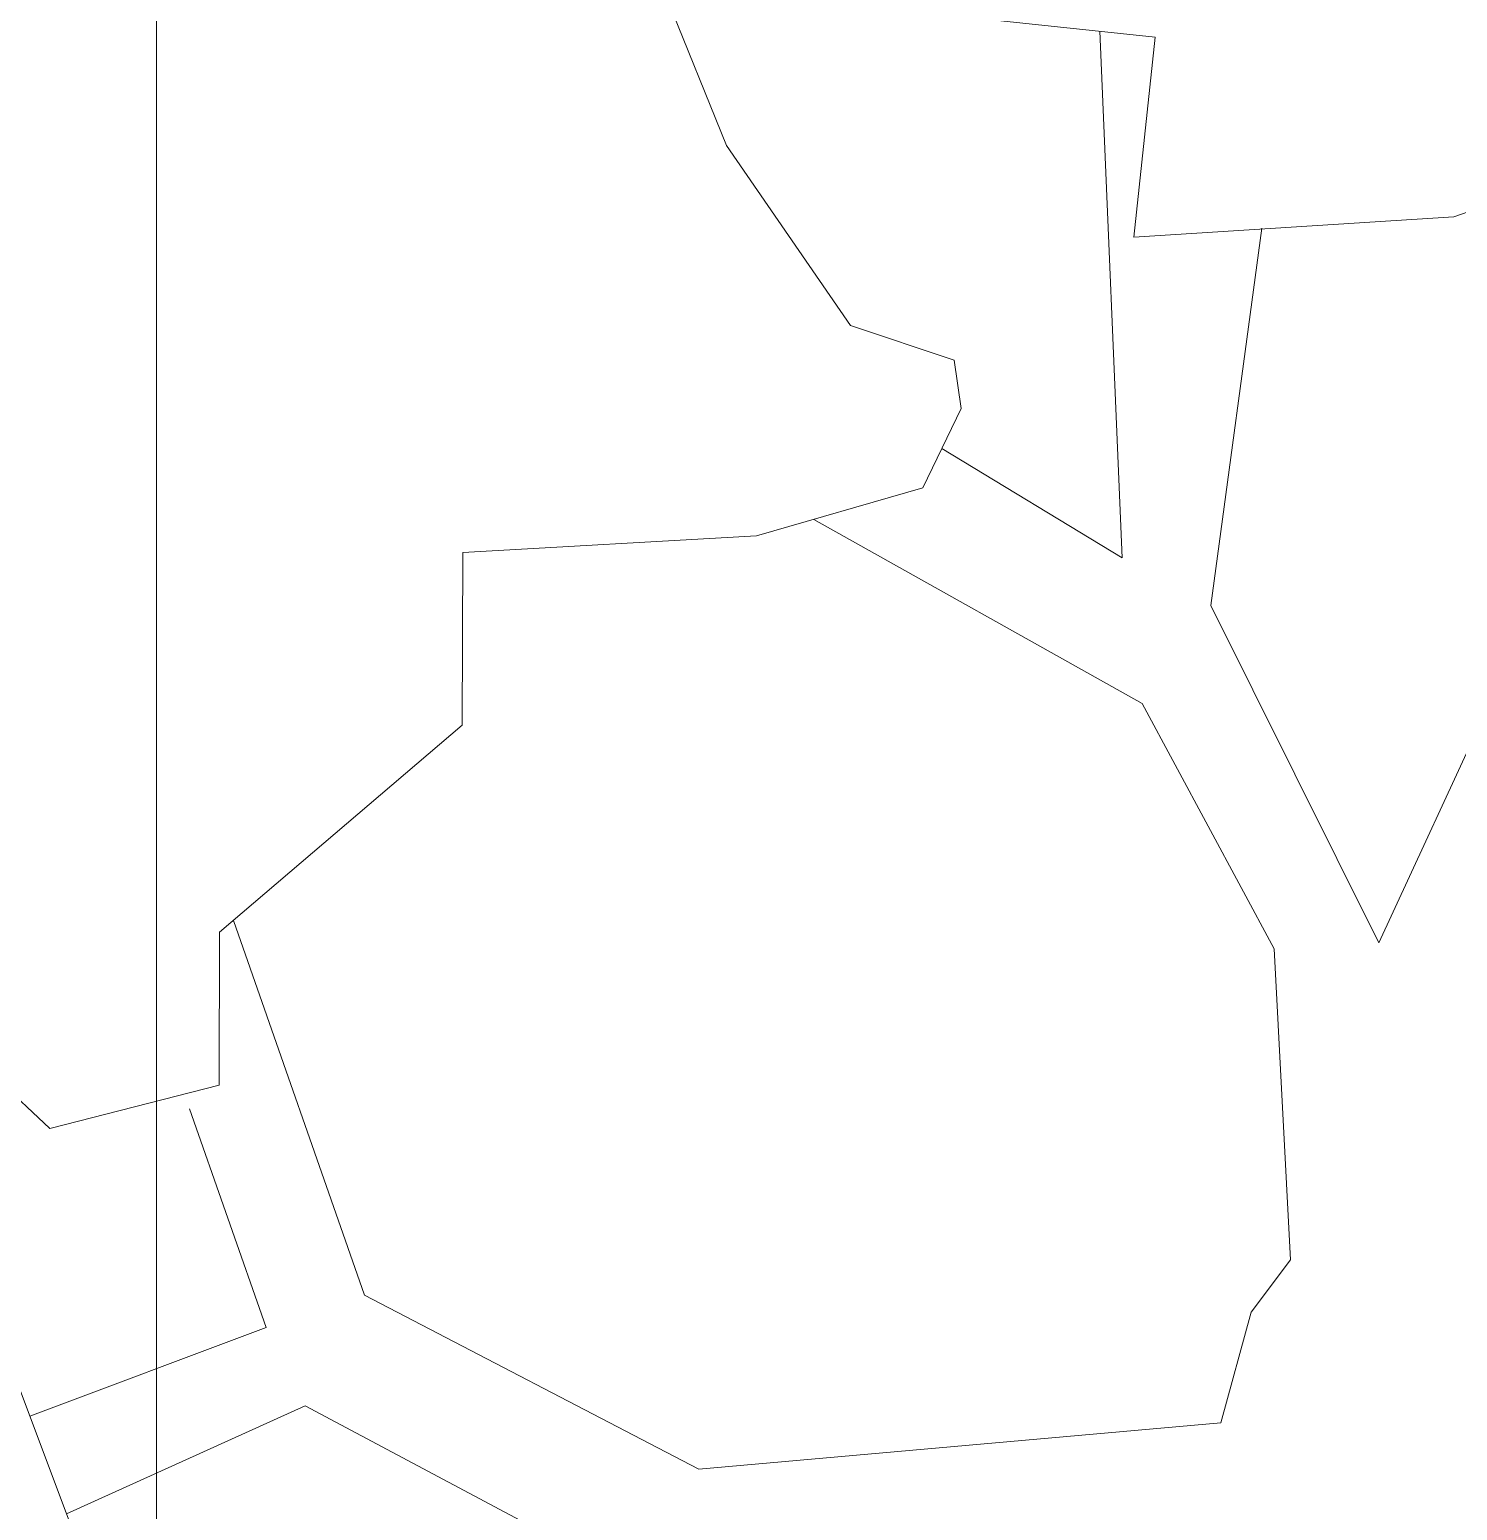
# Model space of a CAD drawing. Header units: metres. Extents: x 3856 to 4207, y -1118 to -691.
# Drawn here: x 3995.457 to 3996.582, y -964.162 to -962.995 of the extents above; entities that cross this region are included whole.
import ezdxf

# ---------------------------------------------------------------- set-up
doc = ezdxf.new("R2010")
doc.units = ezdxf.units.M
doc.layers.add('Planting', color=7, linetype='Continuous', lineweight=9)
doc.layers.add('ROA-E00-URB-A101-MASTER_PLAN cambio estaciomientos_dwg', color=7, linetype='Continuous', lineweight=9, true_color=0x767676)
doc.layers.add('Tallo', color=7, linetype='Continuous', lineweight=9, true_color=0x887568)

# ---------------------------------------------------------------- blocks, each defined once
blk = doc.blocks.new('M_RPC Árbol - Caducifolio - Chopo de Lombardía - 12_2 metros-V104-IMPLANTACIÓN - KIT COMERCIAL')
at = {"layer": 'Planting'}
for p, q in [((-0.5507, 1.0507), (-0.6088, 1.1944)), ((-0.3668, 1.1524), (-0.2128, 1.1361)), ((-0.2128, 1.1361), (-0.2295, 0.9786)), ((-0.4529, 0.909), (-0.5507, 1.0507)), ((0.0227, 0.9945), (0.1136, 1.0263)), ((-0.2295, 0.9786), (0.0227, 0.9945)), ((-0.3712, 0.8816), (-0.4529, 0.909)), ((-0.3658, 0.8435), (-0.3712, 0.8816)), ((-0.396, 0.7809), (-0.3658, 0.8435)), ((-0.5269, 0.7431), (-0.396, 0.7809)), ((-0.7586, 0.73), (-0.5269, 0.7431)), ((-0.759, 0.5939), (-0.7586, 0.73)), ((-0.9502, 0.4309), (-0.759, 0.5939)), ((-0.9505, 0.3102), (-0.9502, 0.4309)), ((-1.1739, 0.3606), (-1.0841, 0.276)), ((-1.0841, 0.276), (-0.9505, 0.3102)), ((-1.055, -0.0697), (-1.1173, 0.0965))]:
    blk.add_line(p, q, dxfattribs=at)
for start, end in [(0, 180), (180, 360)]:
    blk.add_arc((-0.0275, 0.0085), 3.3603, start, end, dxfattribs=at)
at = {"layer": 'Tallo'}
for p, q in [((-0.2564, 1.1407), (-0.2388, 0.7258)), ((0.234, 1.0085), (-0.0365, 0.4223)), ((-0.1688, 0.6882), (-0.1288, 0.9856)), ((-0.2388, 0.7258), (-0.381, 0.812)), ((-0.4819, 0.7561), (-0.2229, 0.6109)), ((-0.0365, 0.4223), (-0.1688, 0.6882)), ((-0.2229, 0.6109), (-0.119, 0.4176)), ((-0.8359, 0.1448), (-0.9394, 0.4401)), ((-0.119, 0.4176), (-0.106, 0.1726)), ((-0.9739, 0.2915), (-0.9135, 0.1193)), ((-0.106, 0.1726), (-0.1371, 0.1314)), ((-0.5724, 0.0077), (-0.8359, 0.1448)), ((-0.1371, 0.1314), (-0.1609, 0.0442)), ((-0.9135, 0.1193), (-1.0997, 0.0495)), ((-1.0708, -0.0277), (-0.8827, 0.0575)), ((-0.8827, 0.0575), (-0.6319, -0.0758)), ((-0.1609, 0.0442), (-0.5724, 0.0077))]:
    blk.add_line(p, q, dxfattribs=at)
blk = doc.blocks.new('ROA-E00-URB-A101-MASTER_PLAN cambio estaciomientos_dwg-7942325-IMPLANTACIÓN - KIT COMERCIAL')
at = {"lineweight": 9}
blk.add_line((962.2274, 3995.5568), (965.1644, 3995.5568), dxfattribs=at)

msp = doc.modelspace()

# ---------------------------------------------------------------- block references
at = {"layer": 'Planting'}
msp.add_blockref('M_RPC Árbol - Caducifolio - Chopo de Lombardía - 12_2 metros-V104-IMPLANTACIÓN - KIT COMERCIAL', (3996.5568, -964.1374), dxfattribs=at)
at = {"layer": 'ROA-E00-URB-A101-MASTER_PLAN cambio estaciomientos_dwg', "color": 7, "rotation": 269.9999999999999}
msp.add_blockref('ROA-E00-URB-A101-MASTER_PLAN cambio estaciomientos_dwg-7942325-IMPLANTACIÓN - KIT COMERCIAL', (0, 0), dxfattribs=at)

doc.saveas('drawing.dxf')
